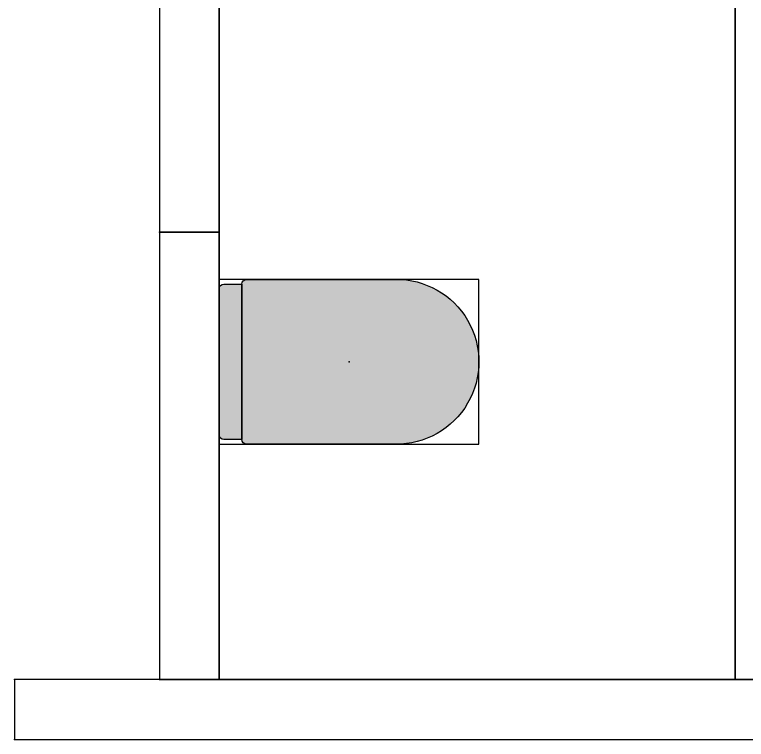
# Model space of a CAD drawing. Header units: millimetres. Extents: x 0 to 7631, y 0 to 3763.
# Drawn here: x 0 to 1554, y 0 to 1539 of the extents above; entities that cross this region are included whole.
import ezdxf

# ---------------------------------------------------------------- set-up
doc = ezdxf.new("R2010")
doc.units = ezdxf.units.MM
for name, color, linetype, true_color in [('Furniture', 37, 'Continuous', 0x75664f), ('FurnitureRefRec', 254, 'Continuous', 0xd5d5d5), ('PT Top Left', 52, 'Continuous', 0xcdcd00), ('PT Top Left Furniture', 211, 'Continuous', 0xff7fff), ('PT Top Right Furniture', 200, 'Continuous', 0xbf3fff), ('Walls', 1, 'Continuous', 0xff0000)]:
    doc.layers.add(name, color=color, linetype=linetype, true_color=true_color)
doc.layers.add('Rooms$Bath Room', color=7, linetype='Continuous')
doc.layers.add('Windows', color=7, linetype='Continuous')

# ---------------------------------------------------------------- blocks, each defined once
blk = doc.blocks.new('Toilet')
at = {"layer": 'Furniture'}
for points in [[(227.8, 165), (227.8, -165), (227.8, -165.3), (227.8, -165.7), (227.8, -166), (227.7, -166.4), (227.7, -166.7), (227.6, -167), (227.5, -167.4), (227.4, -167.7), (227.3, -168), (227.2, -168.3), (227.1, -168.7), (227, -169), (226.8, -169.3), (226.7, -169.6), (226.5, -169.9), (226.4, -170.2), (226.2, -170.5), (226, -170.8), (225.8, -171), (225.6, -171.3), (225.3, -171.6), (225.1, -171.8), (224.9, -172.1), (224.6, -172.3), (224.4, -172.5), (224.1, -172.8), (223.9, -173), (223.6, -173.2), (223.3, -173.4), (223, -173.5), (222.7, -173.7), (222.4, -173.9), (222.1, -174), (221.8, -174.2), (221.5, -174.3), (221.2, -174.4), (220.8, -174.5), (220.5, -174.6), (220.2, -174.7), (219.8, -174.8), (219.5, -174.9), (219.2, -174.9), (218.8, -174.9), (218.5, -175), (218.1, -175), (217.8, -175), (-98.2, -175), (-104.3, -175), (-110.4, -174.8), (-116.5, -174.3), (-122.6, -173.7), (-128.6, -172.8), (-134.6, -171.7), (-140.6, -170.4), (-146.5, -169), (-152.3, -167.3), (-158.1, -165.4), (-163.9, -163.3), (-169.5, -161), (-175.1, -158.5), (-180.5, -155.8), (-185.9, -152.9), (-191.2, -149.9), (-196.4, -146.6), (-201.4, -143.2), (-206.3, -139.6), (-211.1, -135.8), (-215.8, -131.9), (-220.3, -127.8), (-224.7, -123.6), (-228.9, -119.2), (-233, -114.7), (-236.9, -110), (-240.7, -105.2), (-244.3, -100.2), (-247.7, -95.2), (-250.9, -90), (-253.9, -84.7), (-256.8, -79.3), (-259.5, -73.8), (-261.9, -68.3), (-264.2, -62.6), (-266.3, -56.9), (-268.2, -51.1), (-269.9, -45.2), (-271.3, -39.3), (-272.6, -33.3), (-273.7, -27.3), (-274.5, -21.3), (-275.1, -15.2), (-275.6, -9.1), (-275.8, -3), (-275.8, 3), (-275.6, 9.1), (-275.1, 15.2), (-274.5, 21.3), (-273.7, 27.3), (-272.6, 33.3), (-271.3, 39.3), (-269.9, 45.2), (-268.2, 51.1), (-266.3, 56.9), (-264.2, 62.6), (-261.9, 68.3), (-259.5, 73.8), (-256.8, 79.3), (-253.9, 84.7), (-250.9, 90), (-247.7, 95.2), (-244.3, 100.2), (-240.7, 105.2), (-236.9, 110), (-233, 114.7), (-228.9, 119.2), (-224.7, 123.6), (-220.3, 127.8), (-215.8, 131.9), (-211.1, 135.8), (-206.3, 139.6), (-201.4, 143.2), (-196.4, 146.6), (-191.2, 149.9), (-185.9, 152.9), (-180.5, 155.8), (-175.1, 158.5), (-169.5, 161), (-163.9, 163.3), (-158.1, 165.4), (-152.3, 167.3), (-146.5, 169), (-140.6, 170.4), (-134.6, 171.7), (-128.6, 172.8), (-122.6, 173.7), (-116.5, 174.3), (-110.4, 174.8), (-104.3, 175), (-98.2, 175), (217.8, 175), (218.1, 175), (218.5, 175), (218.8, 174.9), (219.2, 174.9), (219.5, 174.9), (219.8, 174.8), (220.2, 174.7), (220.5, 174.6), (220.8, 174.5), (221.2, 174.4), (221.5, 174.3), (221.8, 174.2), (222.1, 174), (222.4, 173.9), (222.7, 173.7), (223, 173.5), (223.3, 173.4), (223.6, 173.2), (223.9, 173), (224.1, 172.8), (224.4, 172.5), (224.6, 172.3), (224.9, 172.1), (225.1, 171.8), (225.3, 171.6), (225.6, 171.3), (225.8, 171), (226, 170.8), (226.2, 170.5), (226.4, 170.2), (226.5, 169.9), (226.7, 169.6), (226.8, 169.3), (227, 169), (227.1, 168.7), (227.2, 168.3), (227.3, 168), (227.4, 167.7), (227.5, 167.4), (227.6, 167), (227.7, 166.7), (227.7, 166.4), (227.8, 166), (227.8, 165.7), (227.8, 165.3)], [(227.8, 165), (265.8, 165), (266.1, 165), (266.5, 165), (266.8, 164.9), (267.2, 164.9), (267.5, 164.9), (267.8, 164.8), (268.2, 164.7), (268.5, 164.6), (268.8, 164.5), (269.2, 164.4), (269.5, 164.3), (269.8, 164.2), (270.1, 164), (270.4, 163.9), (270.7, 163.7), (271, 163.5), (271.3, 163.4), (271.6, 163.2), (271.9, 163), (272.1, 162.8), (272.4, 162.5), (272.6, 162.3), (272.9, 162.1), (273.1, 161.8), (273.3, 161.6), (273.6, 161.3), (273.8, 161), (274, 160.8), (274.2, 160.5), (274.4, 160.2), (274.5, 159.9), (274.7, 159.6), (274.8, 159.3), (275, 159), (275.1, 158.7), (275.2, 158.3), (275.3, 158), (275.4, 157.7), (275.5, 157.4), (275.6, 157), (275.7, 156.7), (275.7, 156.4), (275.8, 156), (275.8, 155.7), (275.8, 155.3), (275.8, 155), (275.8, -155), (275.8, -155.3), (275.8, -155.7), (275.8, -156), (275.7, -156.4), (275.7, -156.7), (275.6, -157), (275.5, -157.4), (275.4, -157.7), (275.3, -158), (275.2, -158.3), (275.1, -158.7), (275, -159), (274.8, -159.3), (274.7, -159.6), (274.5, -159.9), (274.4, -160.2), (274.2, -160.5), (274, -160.8), (273.8, -161), (273.6, -161.3), (273.3, -161.6), (273.1, -161.8), (272.9, -162.1), (272.6, -162.3), (272.4, -162.5), (272.1, -162.8), (271.9, -163), (271.6, -163.2), (271.3, -163.4), (271, -163.5), (270.7, -163.7), (270.4, -163.9), (270.1, -164), (269.8, -164.2), (269.5, -164.3), (269.2, -164.4), (268.8, -164.5), (268.5, -164.6), (268.2, -164.7), (267.8, -164.8), (267.5, -164.9), (267.2, -164.9), (266.8, -164.9), (266.5, -165), (266.1, -165), (265.8, -165), (227.8, -165)]]:
    blk.add_hatch(color=7, dxfattribs=at).paths.add_polyline_path(points, flags=0)
at = {"layer": 'Furniture', "color": 37, "true_color": 0x766750}
for p, q in [((-98.2, 175), (217.8, 175)), ((227.8, 165), (265.8, 165)), ((227.8, -165), (227.8, 165)), ((227.8, 165), (227.8, -165)), ((275.8, 155), (275.8, -155)), ((265.8, -165), (227.8, -165)), ((217.8, -175), (-98.2, -175))]:
    blk.add_line(p, q, dxfattribs=at)
at = {"layer": 'Furniture', "color": 37, "true_color": 0x766750, "extrusion": (0, 0, -1)}
for centre, radius, start, end in [((100.8, 0), 175, 269.1583, 90.8417), ((-217.8, 165), 10, 90, 180), ((-265.8, 155), 10, 90, 180), ((-265.8, -155), 10, 180, 270), ((-217.8, -165), 10, 180, 270)]:
    blk.add_arc(centre, radius, start, end, dxfattribs=at)
at = {"layer": 'FurnitureRefRec'}
blk.add_lwpolyline([(-275.8, -175), (275.8, -175), (275.8, 175), (-275.8, 175)], close=True, dxfattribs=at)
at = {"layer": 'PT Top Left Furniture'}
blk.add_point((275.8, 175), dxfattribs=at)
at = {"layer": 'PT Top Right Furniture'}
blk.add_point((275.8, -175), dxfattribs=at)

msp = doc.modelspace()

# ---------------------------------------------------------------- linework, layer by layer
at = {"layer": 'PT Top Left'}
for p in [(307.7, 1077), (434.7, 1077), (710.5, 802), (0, 127), (307.7, 127), (434.7, 127), (1531, 127), (0, 0)]:
    msp.add_point(p, dxfattribs=at)
at = {"layer": 'Rooms$Bath Room'}
msp.add_lwpolyline([(434.7, 127), (1531, 127), (1531, 3131.6), (434.7, 3131.6)], close=True, dxfattribs=at)
at = {"layer": 'Walls'}
msp.add_lwpolyline([(1531, 127), (1625, 127), (1625, 3635.6), (1531, 3635.6)], close=True, dxfattribs=at)
for points in [[(307.7, 1077), (307.7, 127)], [(434.7, 1077), (307.7, 1077)], [(434.7, 127), (434.7, 1077)], [(0, 127), (0, 0)], [(7631, 127), (0, 127)], [(307.7, 127), (434.7, 127)], [(0, 0), (7631, 0)]]:
    msp.add_open_spline(points, degree=1, dxfattribs=at)
at = {"layer": 'Windows'}
msp.add_lwpolyline([(307.7, 1077), (434.7, 1077), (434.7, 1577), (307.7, 1577)], close=True, dxfattribs=at)

# ---------------------------------------------------------------- block references
at = {"layer": 'Furniture', "rotation": 180}
msp.add_blockref('Toilet', (710.5, 802), dxfattribs=at)

doc.saveas('drawing.dxf')
